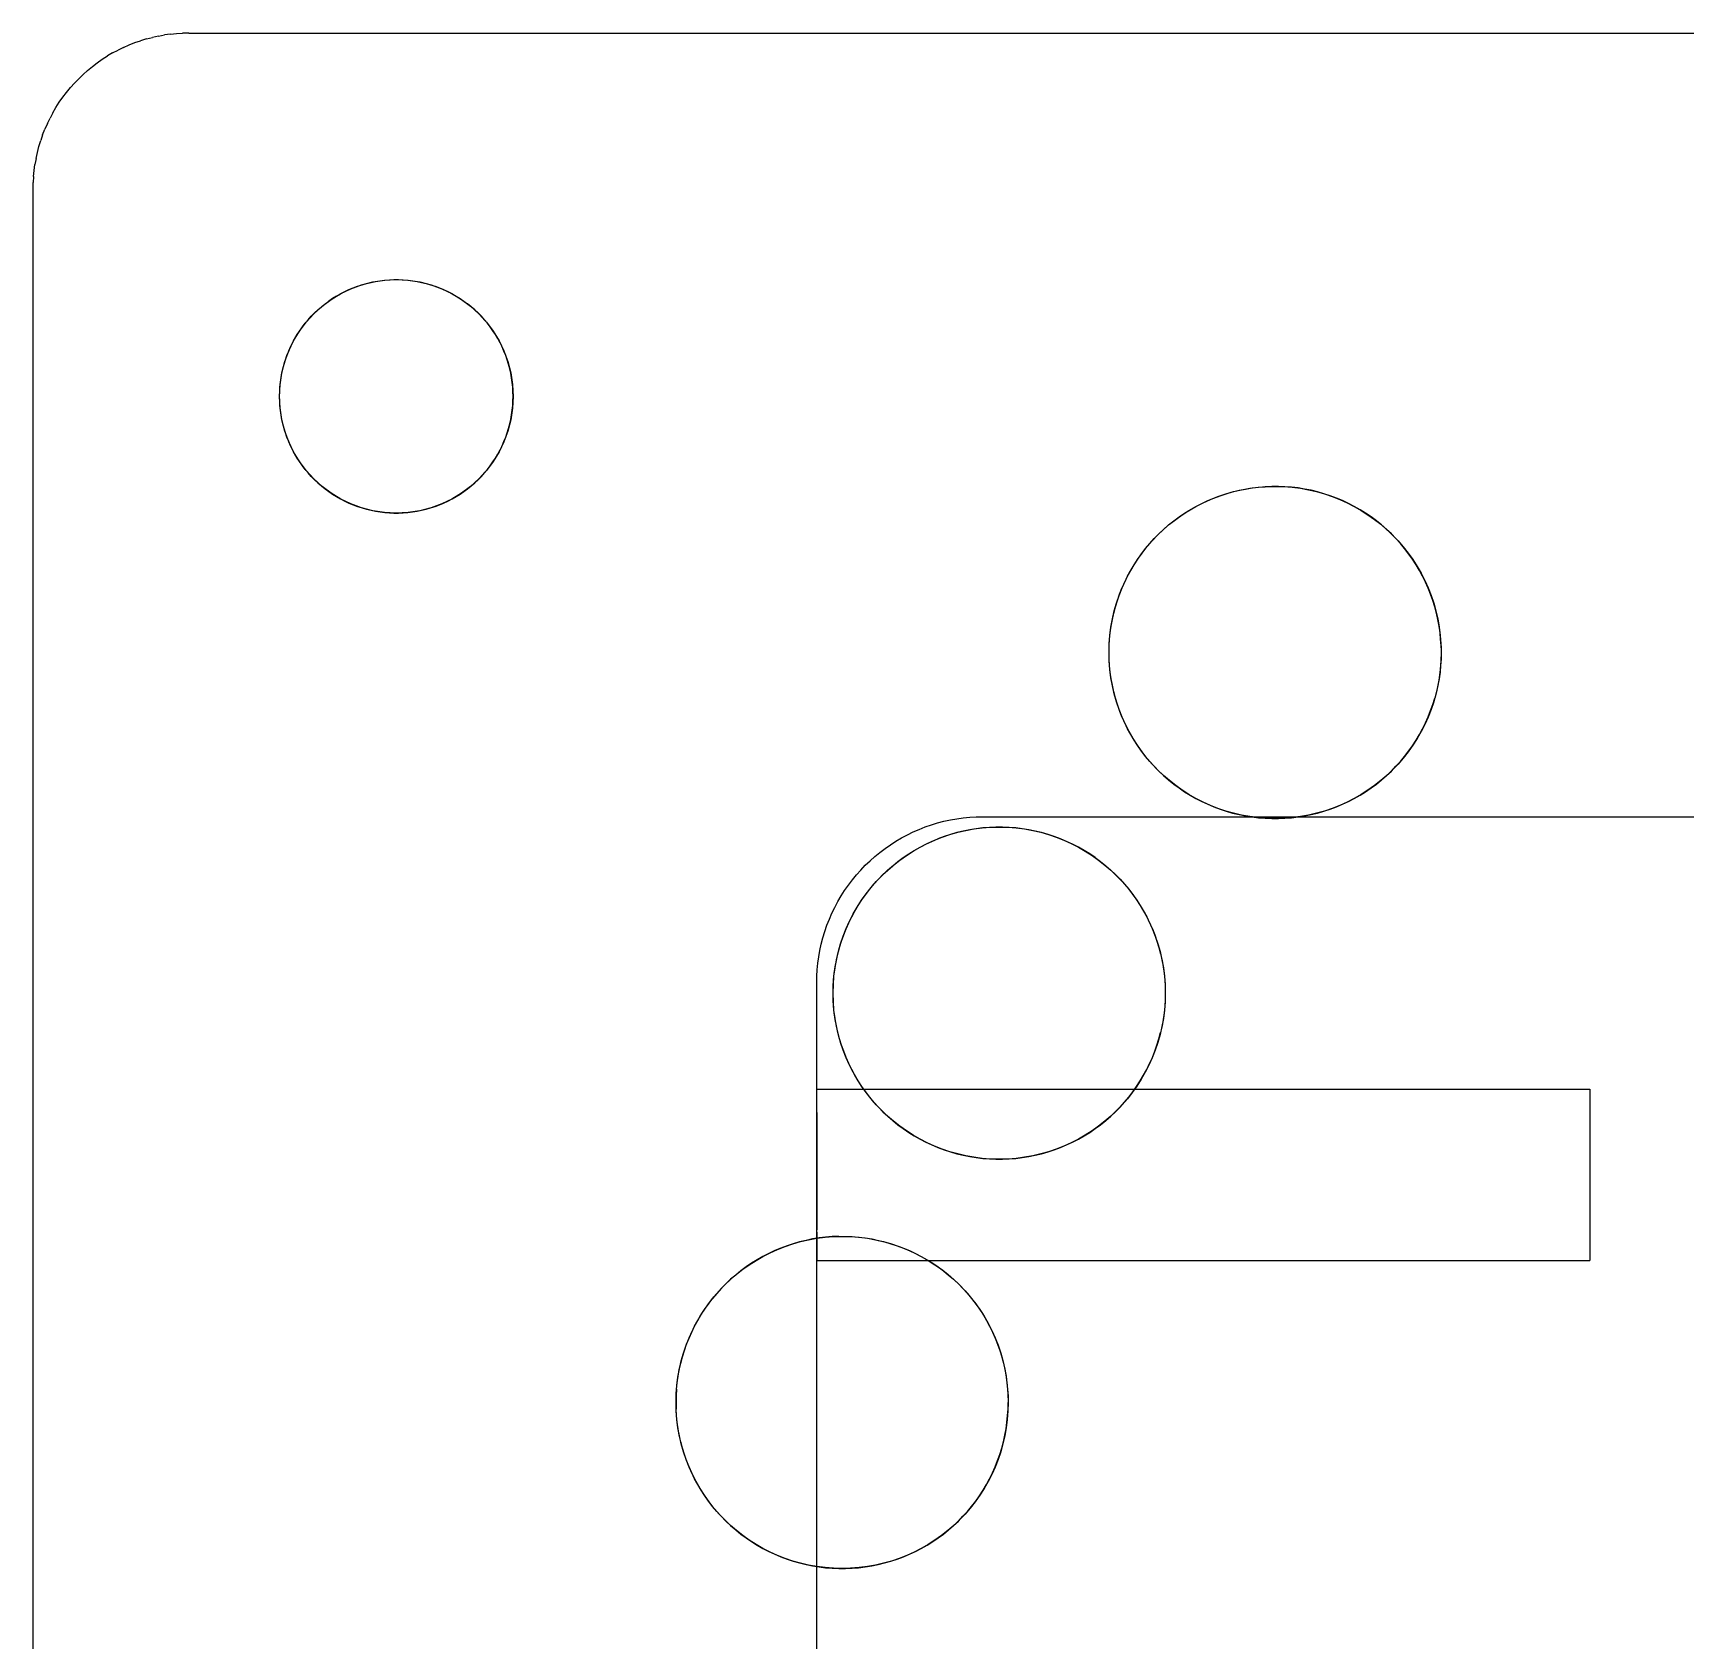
# Model space of a CAD drawing. Header units: millimetres. Extents: x -50 to 192, y -197 to 32.
# Drawn here: x -42 to -10.15, y 1.02 to 32 of the extents above; entities that cross this region are included whole.
import ezdxf

# ---------------------------------------------------------------- set-up
doc = ezdxf.new("R2010")
doc.units = ezdxf.units.MM
doc.layers.add('TOP_XY', color=7, linetype='Continuous')

msp = doc.modelspace()

# ---------------------------------------------------------------- linework, layer by layer
for centre, radius in [((-35, 25), 2.25), ((-18.067, 20.065), 3.2), ((-23.383, 13.5), 3.2), ((-26.41, 5.614), 3.2)]:
    msp.add_circle(centre, radius)
at = {"layer": 'TOP_XY'}
for p, q in [((-40.038, 31.815), (-39.927, 31.853)), ((-39.814, 31.887), (-39.927, 31.853)), ((-39.814, 31.887), (-39.7, 31.917)), ((-39.585, 31.942), (-39.7, 31.917)), ((-39.585, 31.942), (-39.469, 31.963)), ((-39.353, 31.979), (-39.469, 31.963)), ((-39.353, 31.979), (-39.235, 31.991)), ((-39.235, 31.991), (-39.118, 31.998)), ((-39, 32), (-39.118, 31.998)), ((-39, 32), (39, 32)), ((-40.667, 31.494), (-40.567, 31.558)), ((-40.466, 31.617), (-40.567, 31.558)), ((-40.466, 31.617), (-40.362, 31.673)), ((-40.256, 31.724), (-40.362, 31.673)), ((-40.256, 31.724), (-40.148, 31.772)), ((-40.148, 31.772), (-40.038, 31.815)), ((-40.948, 31.281), (-41.036, 31.203)), ((-40.948, 31.281), (-40.857, 31.356)), ((-40.857, 31.356), (-40.763, 31.427)), ((-40.763, 31.427), (-40.667, 31.494)), ((-41.356, 30.857), (-41.281, 30.948)), ((-41.203, 31.036), (-41.281, 30.948)), ((-41.203, 31.036), (-41.121, 31.121)), ((-41.121, 31.121), (-41.036, 31.203)), ((-41.558, 30.567), (-41.494, 30.667)), ((-41.494, 30.667), (-41.427, 30.763)), ((-41.427, 30.763), (-41.356, 30.857)), ((-41.724, 30.256), (-41.673, 30.362)), ((-41.617, 30.466), (-41.673, 30.362)), ((-41.617, 30.466), (-41.558, 30.567)), ((-41.815, 30.038), (-41.853, 29.927)), ((-41.815, 30.038), (-41.772, 30.148)), ((-41.724, 30.256), (-41.772, 30.148)), ((-41.942, 29.585), (-41.917, 29.7)), ((-41.917, 29.7), (-41.887, 29.814)), ((-41.887, 29.814), (-41.853, 29.927)), ((-41.991, 29.235), (-41.979, 29.353)), ((-41.979, 29.353), (-41.963, 29.469)), ((-41.942, 29.585), (-41.963, 29.469)), ((-42, 29), (-41.998, 29.118)), ((-42, -29), (-42, 29)), ((-41.991, 29.235), (-41.998, 29.118)), ((-35.912, 27.057), (-35.83, 27.091)), ((-35.83, 27.091), (-35.746, 27.123)), ((-35.746, 27.123), (-35.661, 27.151)), ((-35.661, 27.151), (-35.575, 27.175)), ((-35.575, 27.175), (-35.488, 27.196)), ((-35.488, 27.196), (-35.4, 27.214)), ((-35.4, 27.214), (-35.312, 27.228)), ((-35.312, 27.228), (-35.223, 27.239)), ((-35.223, 27.239), (-35.134, 27.246)), ((-35.134, 27.246), (-35.045, 27.25)), ((-35.045, 27.25), (-34.955, 27.25)), ((-34.955, 27.25), (-34.866, 27.246)), ((-34.866, 27.246), (-34.777, 27.239)), ((-34.777, 27.239), (-34.688, 27.228)), ((-34.688, 27.228), (-34.6, 27.214)), ((-34.6, 27.214), (-34.512, 27.196)), ((-34.512, 27.196), (-34.425, 27.175)), ((-34.425, 27.175), (-34.339, 27.151)), ((-34.339, 27.151), (-34.254, 27.123)), ((-34.254, 27.123), (-34.17, 27.091)), ((-34.17, 27.091), (-34.088, 27.057)), ((-36.442, 26.727), (-36.373, 26.783)), ((-36.373, 26.783), (-36.301, 26.836)), ((-36.227, 26.886), (-36.301, 26.836)), ((-36.151, 26.933), (-36.227, 26.886)), ((-36.151, 26.933), (-36.073, 26.978)), ((-36.073, 26.978), (-35.993, 27.019)), ((-35.993, 27.019), (-35.912, 27.057)), ((-34.088, 27.057), (-34.007, 27.019)), ((-34.007, 27.019), (-33.927, 26.978)), ((-33.927, 26.978), (-33.849, 26.933)), ((-33.849, 26.933), (-33.773, 26.886)), ((-33.773, 26.886), (-33.699, 26.836)), ((-33.699, 26.836), (-33.627, 26.783)), ((-33.558, 26.727), (-33.627, 26.783)), ((-36.755, 26.408), (-36.698, 26.477)), ((-36.698, 26.477), (-36.638, 26.543)), ((-36.638, 26.543), (-36.575, 26.607)), ((-36.575, 26.607), (-36.51, 26.668)), ((-36.51, 26.668), (-36.442, 26.727)), ((-33.49, 26.668), (-33.558, 26.727)), ((-33.425, 26.607), (-33.49, 26.668)), ((-33.362, 26.543), (-33.425, 26.607)), ((-33.302, 26.477), (-33.362, 26.543)), ((-33.245, 26.408), (-33.302, 26.477)), ((-36.956, 26.112), (-36.91, 26.189)), ((-36.91, 26.189), (-36.861, 26.264)), ((-36.861, 26.264), (-36.81, 26.337)), ((-36.81, 26.337), (-36.755, 26.408)), ((-33.19, 26.337), (-33.245, 26.408)), ((-33.139, 26.264), (-33.19, 26.337)), ((-33.09, 26.189), (-33.139, 26.264)), ((-33.044, 26.112), (-33.09, 26.189)), ((-37.107, 25.788), (-37.074, 25.871)), ((-37.074, 25.871), (-37.038, 25.953)), ((-37.038, 25.953), (-36.999, 26.033)), ((-36.999, 26.033), (-36.956, 26.112)), ((-33.001, 26.033), (-33.044, 26.112)), ((-32.962, 25.953), (-33.001, 26.033)), ((-32.926, 25.871), (-32.962, 25.953)), ((-32.893, 25.788), (-32.926, 25.871)), ((-37.206, 25.444), (-37.186, 25.532)), ((-37.186, 25.532), (-37.163, 25.618)), ((-37.163, 25.618), (-37.137, 25.704)), ((-37.137, 25.704), (-37.107, 25.788)), ((-32.863, 25.704), (-32.893, 25.788)), ((-32.837, 25.618), (-32.863, 25.704)), ((-32.814, 25.532), (-32.837, 25.618)), ((-32.794, 25.444), (-32.814, 25.532)), ((-37.248, 25.089), (-37.243, 25.179)), ((-37.243, 25.179), (-37.234, 25.268)), ((-37.234, 25.268), (-37.222, 25.356)), ((-37.222, 25.356), (-37.206, 25.444)), ((-32.778, 25.356), (-32.794, 25.444)), ((-32.766, 25.268), (-32.778, 25.356)), ((-32.757, 25.179), (-32.766, 25.268)), ((-32.752, 25.089), (-32.757, 25.179)), ((-37.25, 25), (-37.248, 25.089)), ((-37.248, 24.911), (-37.25, 25)), ((-37.243, 24.821), (-37.248, 24.911)), ((-32.757, 24.821), (-32.752, 24.911)), ((-32.75, 25), (-32.752, 25.089)), ((-32.752, 24.911), (-32.75, 25)), ((-37.234, 24.732), (-37.243, 24.821)), ((-37.222, 24.644), (-37.234, 24.732)), ((-37.206, 24.556), (-37.222, 24.644)), ((-37.186, 24.468), (-37.206, 24.556)), ((-32.814, 24.468), (-32.794, 24.556)), ((-32.794, 24.556), (-32.778, 24.644)), ((-32.778, 24.644), (-32.766, 24.732)), ((-32.766, 24.732), (-32.757, 24.821)), ((-37.163, 24.382), (-37.186, 24.468)), ((-37.137, 24.296), (-37.163, 24.382)), ((-37.107, 24.212), (-37.137, 24.296)), ((-37.074, 24.129), (-37.107, 24.212)), ((-32.926, 24.129), (-32.893, 24.212)), ((-32.893, 24.212), (-32.863, 24.296)), ((-32.863, 24.296), (-32.837, 24.382)), ((-32.837, 24.382), (-32.814, 24.468)), ((-37.038, 24.047), (-37.074, 24.129)), ((-36.999, 23.967), (-37.038, 24.047)), ((-36.956, 23.888), (-36.999, 23.967)), ((-36.91, 23.811), (-36.956, 23.888)), ((-33.09, 23.811), (-33.044, 23.888)), ((-33.044, 23.888), (-33.001, 23.967)), ((-33.001, 23.967), (-32.962, 24.047)), ((-32.962, 24.047), (-32.926, 24.129)), ((-36.861, 23.736), (-36.91, 23.811)), ((-36.81, 23.663), (-36.861, 23.736)), ((-36.755, 23.592), (-36.81, 23.663)), ((-36.698, 23.523), (-36.755, 23.592)), ((-33.302, 23.523), (-33.245, 23.592)), ((-33.245, 23.592), (-33.19, 23.663)), ((-33.19, 23.663), (-33.139, 23.736)), ((-33.139, 23.736), (-33.09, 23.811)), ((-36.638, 23.457), (-36.698, 23.523)), ((-36.575, 23.393), (-36.638, 23.457)), ((-36.575, 23.393), (-36.51, 23.332)), ((-36.51, 23.332), (-36.442, 23.273)), ((-36.442, 23.273), (-36.373, 23.217)), ((-33.627, 23.217), (-33.558, 23.273)), ((-33.558, 23.273), (-33.49, 23.332)), ((-33.49, 23.332), (-33.425, 23.393)), ((-33.425, 23.393), (-33.362, 23.457)), ((-33.362, 23.457), (-33.302, 23.523)), ((-18.384, 23.249), (-18.257, 23.259)), ((-18.13, 23.264), (-18.257, 23.259)), ((-18.003, 23.264), (-18.13, 23.264)), ((-17.876, 23.259), (-18.003, 23.264)), ((-17.749, 23.249), (-17.876, 23.259)), ((-36.373, 23.217), (-36.301, 23.164)), ((-36.301, 23.164), (-36.227, 23.114)), ((-36.227, 23.114), (-36.151, 23.067)), ((-36.151, 23.067), (-36.073, 23.022)), ((-36.073, 23.022), (-35.993, 22.981)), ((-35.993, 22.981), (-35.912, 22.943)), ((-35.912, 22.943), (-35.83, 22.909)), ((-34.17, 22.909), (-34.088, 22.943)), ((-34.088, 22.943), (-34.007, 22.981)), ((-34.007, 22.981), (-33.927, 23.022)), ((-33.927, 23.022), (-33.849, 23.067)), ((-33.849, 23.067), (-33.773, 23.114)), ((-33.773, 23.114), (-33.699, 23.164)), ((-33.699, 23.164), (-33.627, 23.217)), ((-19.593, 22.878), (-19.479, 22.936)), ((-19.479, 22.936), (-19.364, 22.99)), ((-19.364, 22.99), (-19.247, 23.039)), ((-19.247, 23.039), (-19.128, 23.084)), ((-19.128, 23.084), (-19.007, 23.124)), ((-19.007, 23.124), (-18.885, 23.159)), ((-18.885, 23.159), (-18.761, 23.189)), ((-18.761, 23.189), (-18.636, 23.214)), ((-18.636, 23.214), (-18.51, 23.234)), ((-18.51, 23.234), (-18.384, 23.249)), ((-17.623, 23.234), (-17.749, 23.249)), ((-17.497, 23.214), (-17.623, 23.234)), ((-17.372, 23.189), (-17.497, 23.214)), ((-17.249, 23.159), (-17.372, 23.189)), ((-17.126, 23.124), (-17.249, 23.159)), ((-17.005, 23.084), (-17.126, 23.124)), ((-16.886, 23.039), (-17.005, 23.084)), ((-16.769, 22.99), (-16.886, 23.039)), ((-16.654, 22.936), (-16.769, 22.99)), ((-16.541, 22.878), (-16.654, 22.936)), ((-35.83, 22.909), (-35.746, 22.877)), ((-35.746, 22.877), (-35.661, 22.849)), ((-35.661, 22.849), (-35.575, 22.825)), ((-35.575, 22.825), (-35.488, 22.804)), ((-35.488, 22.804), (-35.4, 22.786)), ((-35.4, 22.786), (-35.312, 22.772)), ((-35.312, 22.772), (-35.223, 22.761)), ((-35.223, 22.761), (-35.134, 22.754)), ((-35.134, 22.754), (-35.045, 22.75)), ((-35.045, 22.75), (-34.955, 22.75)), ((-34.955, 22.75), (-34.866, 22.754)), ((-34.866, 22.754), (-34.777, 22.761)), ((-34.777, 22.761), (-34.688, 22.772)), ((-34.688, 22.772), (-34.6, 22.786)), ((-34.6, 22.786), (-34.512, 22.804)), ((-34.512, 22.804), (-34.425, 22.825)), ((-34.425, 22.825), (-34.339, 22.849)), ((-34.339, 22.849), (-34.254, 22.877)), ((-34.254, 22.877), (-34.17, 22.909)), ((-20.019, 22.6), (-19.916, 22.676)), ((-19.916, 22.676), (-19.811, 22.747)), ((-19.811, 22.747), (-19.703, 22.815)), ((-19.703, 22.815), (-19.593, 22.878)), ((-16.43, 22.815), (-16.541, 22.878)), ((-16.322, 22.747), (-16.43, 22.815)), ((-16.217, 22.676), (-16.322, 22.747)), ((-16.114, 22.6), (-16.217, 22.676)), ((-20.396, 22.259), (-20.307, 22.35)), ((-20.307, 22.35), (-20.214, 22.437)), ((-20.214, 22.437), (-20.118, 22.521)), ((-20.118, 22.521), (-20.019, 22.6)), ((-16.015, 22.521), (-16.114, 22.6)), ((-15.919, 22.437), (-16.015, 22.521)), ((-15.826, 22.35), (-15.919, 22.437)), ((-15.737, 22.259), (-15.826, 22.35)), ((-20.64, 21.966), (-20.563, 22.067)), ((-20.563, 22.067), (-20.481, 22.165)), ((-20.481, 22.165), (-20.396, 22.259)), ((-15.652, 22.165), (-15.737, 22.259)), ((-15.57, 22.067), (-15.652, 22.165)), ((-15.493, 21.966), (-15.57, 22.067)), ((-20.848, 21.647), (-20.783, 21.756)), ((-20.783, 21.756), (-20.714, 21.863)), ((-20.714, 21.863), (-20.64, 21.966)), ((-15.419, 21.863), (-15.493, 21.966)), ((-15.35, 21.756), (-15.419, 21.863)), ((-15.285, 21.647), (-15.35, 21.756)), ((-21.017, 21.304), (-20.965, 21.42)), ((-20.965, 21.42), (-20.909, 21.535)), ((-20.909, 21.535), (-20.848, 21.647)), ((-15.224, 21.535), (-15.285, 21.647)), ((-15.168, 21.42), (-15.224, 21.535)), ((-15.116, 21.304), (-15.168, 21.42)), ((-21.143, 20.944), (-21.106, 21.066)), ((-21.106, 21.066), (-21.064, 21.186)), ((-21.064, 21.186), (-21.017, 21.304)), ((-15.069, 21.186), (-15.116, 21.304)), ((-15.027, 21.066), (-15.069, 21.186)), ((-14.99, 20.944), (-15.027, 21.066)), ((-21.203, 20.697), (-21.176, 20.821)), ((-21.176, 20.821), (-21.143, 20.944)), ((-14.957, 20.821), (-14.99, 20.944)), ((-14.93, 20.697), (-14.957, 20.821)), ((-21.256, 20.319), (-21.244, 20.446)), ((-21.244, 20.446), (-21.226, 20.572)), ((-21.226, 20.572), (-21.203, 20.697)), ((-14.907, 20.572), (-14.93, 20.697)), ((-14.889, 20.446), (-14.907, 20.572)), ((-14.877, 20.319), (-14.889, 20.446)), ((-21.267, 20.065), (-21.264, 20.192)), ((-21.264, 20.192), (-21.256, 20.319)), ((-14.869, 20.192), (-14.877, 20.319)), ((-14.869, 20.192), (-14.867, 20.065)), ((-21.264, 19.938), (-21.267, 20.065)), ((-21.256, 19.811), (-21.264, 19.938)), ((-21.244, 19.684), (-21.256, 19.811)), ((-14.877, 19.811), (-14.889, 19.684)), ((-14.869, 19.938), (-14.877, 19.811)), ((-14.867, 20.065), (-14.869, 19.938)), ((-21.226, 19.558), (-21.244, 19.684)), ((-21.203, 19.433), (-21.226, 19.558)), ((-21.176, 19.309), (-21.203, 19.433)), ((-14.93, 19.433), (-14.957, 19.309)), ((-14.907, 19.558), (-14.93, 19.433)), ((-14.889, 19.684), (-14.907, 19.558)), ((-21.143, 19.186), (-21.176, 19.309)), ((-21.106, 19.064), (-21.143, 19.186)), ((-15.027, 19.064), (-14.99, 19.186)), ((-14.957, 19.309), (-14.99, 19.186)), ((-21.064, 18.944), (-21.106, 19.064)), ((-21.017, 18.826), (-21.064, 18.944)), ((-20.965, 18.709), (-21.017, 18.826)), ((-15.168, 18.709), (-15.116, 18.826)), ((-15.116, 18.826), (-15.069, 18.944)), ((-15.069, 18.944), (-15.027, 19.064)), ((-20.909, 18.595), (-20.965, 18.709)), ((-20.848, 18.483), (-20.909, 18.595)), ((-20.783, 18.374), (-20.848, 18.483)), ((-15.35, 18.374), (-15.285, 18.483)), ((-15.285, 18.483), (-15.224, 18.595)), ((-15.224, 18.595), (-15.168, 18.709)), ((-20.714, 18.267), (-20.783, 18.374)), ((-20.64, 18.163), (-20.714, 18.267)), ((-20.563, 18.063), (-20.64, 18.163)), ((-15.57, 18.063), (-15.493, 18.163)), ((-15.493, 18.163), (-15.419, 18.267)), ((-15.419, 18.267), (-15.35, 18.374)), ((-20.481, 17.965), (-20.563, 18.063)), ((-20.396, 17.871), (-20.481, 17.965)), ((-20.307, 17.78), (-20.396, 17.871)), ((-15.826, 17.78), (-15.737, 17.871)), ((-15.737, 17.871), (-15.652, 17.965)), ((-15.652, 17.965), (-15.57, 18.063)), ((-20.307, 17.78), (-20.214, 17.693)), ((-20.214, 17.693), (-20.118, 17.609)), ((-20.118, 17.609), (-20.019, 17.529)), ((-20.019, 17.529), (-19.916, 17.454)), ((-16.217, 17.454), (-16.114, 17.529)), ((-16.114, 17.529), (-16.015, 17.609)), ((-16.015, 17.609), (-15.919, 17.693)), ((-15.919, 17.693), (-15.826, 17.78)), ((-19.916, 17.454), (-19.811, 17.382)), ((-19.811, 17.382), (-19.703, 17.315)), ((-19.703, 17.315), (-19.593, 17.252)), ((-19.593, 17.252), (-19.479, 17.194)), ((-16.654, 17.194), (-16.541, 17.252)), ((-16.541, 17.252), (-16.43, 17.315)), ((-16.43, 17.315), (-16.322, 17.382)), ((-16.322, 17.382), (-16.217, 17.454)), ((-24.076, 16.878), (-23.951, 16.89)), ((-23.951, 16.89), (-23.826, 16.898)), ((-23.826, 16.898), (-23.7, 16.9)), ((-23.7, 16.9), (23.7, 16.9)), ((-19.479, 17.194), (-19.364, 17.14)), ((-19.364, 17.14), (-19.247, 17.091)), ((-19.247, 17.091), (-19.128, 17.046)), ((-19.128, 17.046), (-19.007, 17.006)), ((-19.007, 17.006), (-18.885, 16.971)), ((-18.885, 16.971), (-18.761, 16.941)), ((-18.761, 16.941), (-18.636, 16.916)), ((-18.636, 16.916), (-18.51, 16.896)), ((-18.51, 16.896), (-18.384, 16.881)), ((-18.384, 16.881), (-18.257, 16.871)), ((-17.876, 16.871), (-17.749, 16.881)), ((-17.749, 16.881), (-17.623, 16.896)), ((-17.623, 16.896), (-17.497, 16.916)), ((-17.497, 16.916), (-17.372, 16.941)), ((-17.372, 16.941), (-17.249, 16.971)), ((-17.249, 16.971), (-17.126, 17.006)), ((-17.126, 17.006), (-17.005, 17.046)), ((-17.005, 17.046), (-16.886, 17.091)), ((-16.886, 17.091), (-16.769, 17.14)), ((-16.769, 17.14), (-16.654, 17.194)), ((-25.153, 16.551), (-25.04, 16.606)), ((-25.04, 16.606), (-24.925, 16.656)), ((-24.925, 16.656), (-24.808, 16.702)), ((-24.808, 16.702), (-24.689, 16.743)), ((-24.689, 16.743), (-24.569, 16.78)), ((-24.569, 16.78), (-24.447, 16.812)), ((-24.447, 16.812), (-24.324, 16.839)), ((-24.324, 16.839), (-24.201, 16.861)), ((-24.201, 16.594), (-24.323, 16.559)), ((-24.201, 16.861), (-24.076, 16.878)), ((-24.077, 16.624), (-24.201, 16.594)), ((-23.952, 16.649), (-24.077, 16.624)), ((-23.827, 16.669), (-23.952, 16.649)), ((-23.7, 16.684), (-23.827, 16.669)), ((-23.573, 16.694), (-23.7, 16.684)), ((-23.446, 16.699), (-23.573, 16.694)), ((-23.319, 16.699), (-23.446, 16.699)), ((-23.192, 16.694), (-23.319, 16.699)), ((-23.065, 16.684), (-23.192, 16.694)), ((-22.939, 16.669), (-23.065, 16.684)), ((-22.813, 16.649), (-22.939, 16.669)), ((-22.688, 16.624), (-22.813, 16.649)), ((-22.565, 16.594), (-22.688, 16.624)), ((-22.442, 16.559), (-22.565, 16.594)), ((-18.257, 16.871), (-18.13, 16.866)), ((-18.13, 16.866), (-18.003, 16.866)), ((-18.003, 16.866), (-17.876, 16.871)), ((-25.681, 16.213), (-25.581, 16.289)), ((-25.581, 16.289), (-25.478, 16.361)), ((-25.478, 16.361), (-25.372, 16.428)), ((-25.372, 16.428), (-25.264, 16.492)), ((-25.264, 16.492), (-25.153, 16.551)), ((-25.127, 16.183), (-25.019, 16.25)), ((-25.019, 16.25), (-24.909, 16.313)), ((-24.909, 16.313), (-24.796, 16.371)), ((-24.796, 16.371), (-24.68, 16.425)), ((-24.68, 16.425), (-24.563, 16.474)), ((-24.444, 16.519), (-24.563, 16.474)), ((-24.323, 16.559), (-24.444, 16.519)), ((-22.322, 16.519), (-22.442, 16.559)), ((-22.202, 16.474), (-22.322, 16.519)), ((-22.085, 16.425), (-22.202, 16.474)), ((-21.97, 16.371), (-22.085, 16.425)), ((-21.857, 16.313), (-21.97, 16.371)), ((-21.746, 16.25), (-21.857, 16.313)), ((-21.638, 16.183), (-21.746, 16.25)), ((-26.05, 15.872), (-25.963, 15.963)), ((-25.963, 15.963), (-25.872, 16.05)), ((-25.872, 16.05), (-25.778, 16.133)), ((-25.778, 16.133), (-25.681, 16.213)), ((-25.53, 15.872), (-25.434, 15.956)), ((-25.434, 15.956), (-25.335, 16.035)), ((-25.335, 16.035), (-25.233, 16.111)), ((-25.233, 16.111), (-25.127, 16.183)), ((-21.533, 16.111), (-21.638, 16.183)), ((-21.533, 16.111), (-21.43, 16.035)), ((-21.43, 16.035), (-21.331, 15.956)), ((-21.331, 15.956), (-21.235, 15.872)), ((-26.289, 15.581), (-26.213, 15.681)), ((-26.213, 15.681), (-26.133, 15.778)), ((-26.133, 15.778), (-26.05, 15.872)), ((-25.797, 15.6), (-25.712, 15.694)), ((-25.712, 15.694), (-25.623, 15.785)), ((-25.623, 15.785), (-25.53, 15.872)), ((-21.235, 15.872), (-21.143, 15.785)), ((-21.143, 15.785), (-21.053, 15.694)), ((-21.053, 15.694), (-20.968, 15.6)), ((-26.492, 15.264), (-26.428, 15.372)), ((-26.428, 15.372), (-26.361, 15.478)), ((-26.361, 15.478), (-26.289, 15.581)), ((-26.099, 15.191), (-26.03, 15.298)), ((-26.03, 15.298), (-25.956, 15.401)), ((-25.956, 15.401), (-25.879, 15.502)), ((-25.879, 15.502), (-25.797, 15.6)), ((-20.968, 15.6), (-20.887, 15.502)), ((-20.887, 15.502), (-20.809, 15.401)), ((-20.809, 15.401), (-20.735, 15.298)), ((-20.735, 15.298), (-20.666, 15.191)), ((-26.656, 14.925), (-26.606, 15.04)), ((-26.606, 15.04), (-26.551, 15.153)), ((-26.551, 15.153), (-26.492, 15.264)), ((-26.281, 14.856), (-26.225, 14.97)), ((-26.225, 14.97), (-26.165, 15.082)), ((-26.165, 15.082), (-26.099, 15.191)), ((-20.666, 15.191), (-20.601, 15.082)), ((-20.601, 15.082), (-20.54, 14.97)), ((-20.54, 14.97), (-20.484, 14.856)), ((-26.78, 14.569), (-26.743, 14.689)), ((-26.743, 14.689), (-26.702, 14.808)), ((-26.702, 14.808), (-26.656, 14.925)), ((-26.38, 14.621), (-26.333, 14.739)), ((-26.333, 14.739), (-26.281, 14.856)), ((-20.484, 14.856), (-20.432, 14.739)), ((-20.432, 14.739), (-20.385, 14.621)), ((-26.839, 14.324), (-26.812, 14.447)), ((-26.812, 14.447), (-26.78, 14.569)), ((-26.492, 14.256), (-26.46, 14.379)), ((-26.46, 14.379), (-26.422, 14.501)), ((-26.422, 14.501), (-26.38, 14.621)), ((-20.385, 14.621), (-20.343, 14.501)), ((-20.343, 14.501), (-20.306, 14.379)), ((-20.306, 14.379), (-20.273, 14.256)), ((-26.89, 13.951), (-26.878, 14.076)), ((-26.878, 14.076), (-26.861, 14.201)), ((-26.861, 14.201), (-26.839, 14.324)), ((-26.542, 14.007), (-26.52, 14.132)), ((-26.52, 14.132), (-26.492, 14.256)), ((-20.273, 14.256), (-20.246, 14.132)), ((-20.246, 14.132), (-20.223, 14.007)), ((-26.9, 13.7), (-26.898, 13.826)), ((-26.9, -13.7), (-26.9, 13.7)), ((-26.898, 13.826), (-26.89, 13.951)), ((-26.58, 13.627), (-26.573, 13.754)), ((-26.573, 13.754), (-26.56, 13.881)), ((-26.56, 13.881), (-26.542, 14.007)), ((-20.223, 14.007), (-20.205, 13.881)), ((-20.205, 13.881), (-20.193, 13.754)), ((-20.193, 13.754), (-20.185, 13.627)), ((-26.583, 13.5), (-26.58, 13.627)), ((-26.58, 13.373), (-26.583, 13.5)), ((-20.185, 13.627), (-20.183, 13.5)), ((-20.183, 13.5), (-20.185, 13.373)), ((-26.573, 13.246), (-26.58, 13.373)), ((-26.56, 13.119), (-26.573, 13.246)), ((-26.542, 12.993), (-26.56, 13.119)), ((-20.205, 13.119), (-20.223, 12.993)), ((-20.193, 13.246), (-20.205, 13.119)), ((-20.185, 13.373), (-20.193, 13.246)), ((-26.52, 12.868), (-26.542, 12.993)), ((-26.492, 12.744), (-26.52, 12.868)), ((-26.46, 12.621), (-26.492, 12.744)), ((-20.306, 12.621), (-20.273, 12.744)), ((-20.246, 12.868), (-20.273, 12.744)), ((-20.223, 12.993), (-20.246, 12.868)), ((-26.422, 12.499), (-26.46, 12.621)), ((-26.38, 12.379), (-26.422, 12.499)), ((-20.385, 12.379), (-20.343, 12.499)), ((-20.343, 12.499), (-20.306, 12.621)), ((-26.333, 12.261), (-26.38, 12.379)), ((-26.281, 12.144), (-26.333, 12.261)), ((-26.225, 12.03), (-26.281, 12.144)), ((-20.54, 12.03), (-20.484, 12.144)), ((-20.484, 12.144), (-20.432, 12.261)), ((-20.432, 12.261), (-20.385, 12.379)), ((-26.165, 11.918), (-26.225, 12.03)), ((-26.099, 11.809), (-26.165, 11.918)), ((-26.03, 11.702), (-26.099, 11.809)), ((-20.735, 11.702), (-20.666, 11.809)), ((-20.666, 11.809), (-20.601, 11.918)), ((-20.601, 11.918), (-20.54, 12.03)), ((-26.9, 11.649), (-26.9, 11.65)), ((-26.9, 11.65), (-12, 11.65)), ((-26.9, 11.645), (-26.9, 11.649)), ((-26.9, 11.638), (-26.9, 11.645)), ((-26.9, 11.629), (-26.9, 11.638)), ((-26.9, 11.617), (-26.9, 11.629)), ((-26.9, 11.603), (-26.9, 11.617)), ((-26.9, 11.586), (-26.9, 11.603)), ((-26.9, 11.567), (-26.9, 11.586)), ((-26.9, 11.545), (-26.9, 11.567)), ((-26.9, 11.521), (-26.9, 11.545)), ((-26.9, 11.495), (-26.9, 11.521)), ((-26.9, 11.466), (-26.9, 11.495)), ((-25.956, 11.599), (-26.03, 11.702)), ((-25.879, 11.498), (-25.956, 11.599)), ((-25.797, 11.4), (-25.879, 11.498)), ((-20.968, 11.4), (-20.887, 11.498)), ((-20.887, 11.498), (-20.809, 11.599)), ((-20.809, 11.599), (-20.735, 11.702)), ((-12, 11.65), (-12, 11.649)), ((-12, 11.649), (-12, 11.645)), ((-12, 11.645), (-12, 11.638)), ((-12, 11.638), (-12, 11.629)), ((-12, 11.629), (-12, 11.617)), ((-12, 11.617), (-12, 11.603)), ((-12, 11.603), (-12, 11.586)), ((-12, 11.586), (-12, 11.567)), ((-12, 11.567), (-12, 11.545)), ((-12, 11.545), (-12, 11.521)), ((-12, 11.521), (-12, 11.495)), ((-12, 11.495), (-12, 11.466)), ((-26.9, 11.434), (-26.9, 11.466)), ((-26.9, 11.401), (-26.9, 11.434)), ((-26.9, 11.365), (-26.9, 11.401)), ((-26.9, 11.327), (-26.9, 11.365)), ((-26.9, 11.287), (-26.9, 11.327)), ((-26.9, 11.245), (-26.9, 11.287)), ((-26.9, 11.201), (-26.9, 11.245)), ((-26.9, 11.201), (-26.9, 11.155)), ((-26.9, 11.155), (-26.9, 11.107)), ((-25.712, 11.306), (-25.797, 11.4)), ((-25.623, 11.215), (-25.712, 11.306)), ((-25.623, 11.215), (-25.53, 11.128)), ((-21.235, 11.128), (-21.143, 11.215)), ((-21.143, 11.215), (-21.053, 11.306)), ((-21.053, 11.306), (-20.968, 11.4)), ((-12, 11.466), (-12, 11.434)), ((-12, 11.434), (-12, 11.401)), ((-12, 11.401), (-12, 11.365)), ((-12, 11.365), (-12, 11.327)), ((-12, 11.327), (-12, 11.287)), ((-12, 11.287), (-12, 11.245)), ((-12, 11.245), (-12, 11.201)), ((-12, 11.201), (-12, 11.155)), ((-12, 11.155), (-12, 11.107)), ((-26.9, 11.107), (-26.9, 11.058)), ((-26.9, 11.058), (-26.9, 11.007)), ((-26.9, 11.007), (-26.9, 10.954)), ((-26.9, 10.954), (-26.9, 10.9)), ((-26.9, 10.9), (-26.9, 10.844)), ((-26.9, 10.844), (-26.9, 10.787)), ((-25.53, 11.128), (-25.434, 11.044)), ((-25.434, 11.044), (-25.335, 10.965)), ((-25.335, 10.965), (-25.233, 10.889)), ((-25.233, 10.889), (-25.127, 10.817)), ((-21.638, 10.817), (-21.533, 10.889)), ((-21.533, 10.889), (-21.43, 10.965)), ((-21.43, 10.965), (-21.331, 11.044)), ((-21.331, 11.044), (-21.235, 11.128)), ((-12, 11.107), (-12, 11.058)), ((-12, 11.058), (-12, 11.007)), ((-12, 11.007), (-12, 10.954)), ((-12, 10.954), (-12, 10.9)), ((-12, 10.9), (-12, 10.844)), ((-12, 10.844), (-12, 10.787)), ((-26.9, 10.787), (-26.9, 10.729)), ((-26.9, 10.729), (-26.9, 10.669)), ((-26.9, 10.669), (-26.9, 10.609)), ((-26.9, 10.609), (-26.9, 10.547)), ((-26.9, 10.547), (-26.9, 10.485)), ((-25.127, 10.817), (-25.019, 10.75)), ((-25.019, 10.75), (-24.909, 10.687)), ((-24.909, 10.687), (-24.796, 10.629)), ((-24.796, 10.629), (-24.68, 10.575)), ((-24.68, 10.575), (-24.563, 10.526)), ((-24.563, 10.526), (-24.444, 10.481)), ((-22.322, 10.481), (-22.202, 10.526)), ((-22.202, 10.526), (-22.085, 10.575)), ((-22.085, 10.575), (-21.97, 10.629)), ((-21.97, 10.629), (-21.857, 10.687)), ((-21.857, 10.687), (-21.746, 10.75)), ((-21.746, 10.75), (-21.638, 10.817)), ((-12, 10.787), (-12, 10.729)), ((-12, 10.729), (-12, 10.669)), ((-12, 10.669), (-12, 10.609)), ((-12, 10.609), (-12, 10.547)), ((-12, 10.547), (-12, 10.485)), ((-26.9, 10.485), (-26.9, 10.422)), ((-26.9, 10.422), (-26.9, 10.358)), ((-26.9, 10.358), (-26.9, 10.294)), ((-26.9, 10.294), (-26.9, 10.229)), ((-26.9, 10.229), (-26.9, 10.164)), ((-24.444, 10.481), (-24.323, 10.441)), ((-24.323, 10.441), (-24.201, 10.406)), ((-24.201, 10.406), (-24.077, 10.376)), ((-24.077, 10.376), (-23.952, 10.351)), ((-23.952, 10.351), (-23.827, 10.331)), ((-23.827, 10.331), (-23.7, 10.316)), ((-23.7, 10.316), (-23.573, 10.306)), ((-23.573, 10.306), (-23.446, 10.301)), ((-23.446, 10.301), (-23.319, 10.301)), ((-23.319, 10.301), (-23.192, 10.306)), ((-23.192, 10.306), (-23.065, 10.316)), ((-23.065, 10.316), (-22.939, 10.331)), ((-22.939, 10.331), (-22.813, 10.351)), ((-22.813, 10.351), (-22.688, 10.376)), ((-22.688, 10.376), (-22.565, 10.406)), ((-22.565, 10.406), (-22.442, 10.441)), ((-22.442, 10.441), (-22.322, 10.481)), ((-12, 10.485), (-12, 10.422)), ((-12, 10.422), (-12, 10.358)), ((-12, 10.358), (-12, 10.294)), ((-12, 10.294), (-12, 10.229)), ((-12, 10.229), (-12, 10.164)), ((-26.9, 10.164), (-26.9, 10.098)), ((-26.9, 10.098), (-26.9, 10.033)), ((-26.9, 10.033), (-26.9, 9.967)), ((-26.9, 9.967), (-26.9, 9.902)), ((-26.9, 9.902), (-26.9, 9.836)), ((-12, 10.164), (-12, 10.098)), ((-12, 10.098), (-12, 10.033)), ((-12, 10.033), (-12, 9.967)), ((-12, 9.967), (-12, 9.902)), ((-12, 9.902), (-12, 9.836)), ((-26.9, 9.836), (-26.9, 9.771)), ((-26.9, 9.771), (-26.9, 9.706)), ((-26.9, 9.706), (-26.9, 9.642)), ((-26.9, 9.642), (-26.9, 9.578)), ((-26.9, 9.578), (-26.9, 9.515)), ((-12, 9.836), (-12, 9.771)), ((-12, 9.771), (-12, 9.706)), ((-12, 9.706), (-12, 9.642)), ((-12, 9.642), (-12, 9.578)), ((-12, 9.578), (-12, 9.515)), ((-26.9, 9.515), (-26.9, 9.453)), ((-26.9, 9.453), (-26.9, 9.391)), ((-26.9, 9.391), (-26.9, 9.331)), ((-26.9, 9.331), (-26.9, 9.271)), ((-26.9, 9.271), (-26.9, 9.213)), ((-12, 9.515), (-12, 9.453)), ((-12, 9.453), (-12, 9.391)), ((-12, 9.391), (-12, 9.331)), ((-12, 9.331), (-12, 9.271)), ((-12, 9.271), (-12, 9.213)), ((-26.9, 9.213), (-26.9, 9.156)), ((-26.9, 9.156), (-26.9, 9.1)), ((-26.9, 9.1), (-26.9, 9.046)), ((-26.9, 9.046), (-26.9, 8.993)), ((-26.9, 8.993), (-26.9, 8.942)), ((-26.9, 8.893), (-26.9, 8.942)), ((-12, 9.213), (-12, 9.156)), ((-12, 9.156), (-12, 9.1)), ((-12, 9.1), (-12, 9.046)), ((-12, 9.046), (-12, 8.993)), ((-12, 8.993), (-12, 8.942)), ((-12, 8.942), (-12, 8.893)), ((-27.471, 8.633), (-27.59, 8.588)), ((-27.35, 8.672), (-27.471, 8.633)), ((-27.228, 8.707), (-27.35, 8.672)), ((-27.104, 8.737), (-27.228, 8.707)), ((-26.98, 8.763), (-27.104, 8.737)), ((-26.854, 8.783), (-26.98, 8.763)), ((-26.9, 8.893), (-26.9, 8.845)), ((-26.9, 8.845), (-26.9, 8.799)), ((-26.9, 8.799), (-26.9, 8.755)), ((-26.9, 8.755), (-26.9, 8.713)), ((-26.9, 8.713), (-26.9, 8.673)), ((-26.9, 8.673), (-26.9, 8.635)), ((-26.9, 8.635), (-26.9, 8.599)), ((-26.728, 8.798), (-26.854, 8.783)), ((-26.601, 8.808), (-26.728, 8.798)), ((-26.474, 8.813), (-26.601, 8.808)), ((-26.474, 8.813), (-26.346, 8.813)), ((-26.346, 8.813), (-26.219, 8.808)), ((-26.219, 8.808), (-26.092, 8.798)), ((-26.092, 8.798), (-25.966, 8.783)), ((-25.966, 8.783), (-25.84, 8.763)), ((-25.84, 8.763), (-25.716, 8.737)), ((-25.716, 8.737), (-25.592, 8.707)), ((-25.592, 8.707), (-25.47, 8.672)), ((-25.47, 8.672), (-25.349, 8.633)), ((-25.349, 8.633), (-25.23, 8.588)), ((-12, 8.893), (-12, 8.845)), ((-12, 8.845), (-12, 8.799)), ((-12, 8.799), (-12, 8.755)), ((-12, 8.755), (-12, 8.713)), ((-12, 8.713), (-12, 8.673)), ((-12, 8.673), (-12, 8.635)), ((-12, 8.635), (-12, 8.599)), ((-28.155, 8.296), (-28.26, 8.225)), ((-28.047, 8.363), (-28.155, 8.296)), ((-27.936, 8.426), (-28.047, 8.363)), ((-27.823, 8.485), (-27.936, 8.426)), ((-27.708, 8.539), (-27.823, 8.485)), ((-27.59, 8.588), (-27.708, 8.539)), ((-26.9, 8.599), (-26.9, 8.566)), ((-26.9, 8.566), (-26.9, 8.534)), ((-26.9, 8.534), (-26.9, 8.505)), ((-26.9, 8.505), (-26.9, 8.479)), ((-26.9, 8.479), (-26.9, 8.455)), ((-26.9, 8.455), (-26.9, 8.433)), ((-26.9, 8.433), (-26.9, 8.414)), ((-26.9, 8.414), (-26.9, 8.397)), ((-26.9, 8.397), (-26.9, 8.383)), ((-26.9, 8.383), (-26.9, 8.371)), ((-26.9, 8.371), (-26.9, 8.362)), ((-26.9, 8.362), (-26.9, 8.355)), ((-26.9, 8.355), (-26.9, 8.351)), ((-26.9, 8.351), (-26.9, 8.35)), ((-26.9, 8.35), (-12, 8.35)), ((-25.23, 8.588), (-25.112, 8.539)), ((-25.112, 8.539), (-24.997, 8.485)), ((-24.997, 8.485), (-24.884, 8.426)), ((-24.884, 8.426), (-24.773, 8.363)), ((-24.773, 8.363), (-24.665, 8.296)), ((-24.665, 8.296), (-24.56, 8.225)), ((-12, 8.599), (-12, 8.566)), ((-12, 8.566), (-12, 8.534)), ((-12, 8.534), (-12, 8.505)), ((-12, 8.505), (-12, 8.479)), ((-12, 8.479), (-12, 8.455)), ((-12, 8.455), (-12, 8.433)), ((-12, 8.433), (-12, 8.414)), ((-12, 8.414), (-12, 8.397)), ((-12, 8.397), (-12, 8.383)), ((-12, 8.383), (-12, 8.371)), ((-12, 8.371), (-12, 8.362)), ((-12, 8.362), (-12, 8.355)), ((-12, 8.355), (-12, 8.351)), ((-12, 8.351), (-12, 8.35)), ((-28.558, 7.986), (-28.65, 7.899)), ((-28.461, 8.069), (-28.558, 7.986)), ((-28.362, 8.149), (-28.461, 8.069)), ((-28.26, 8.225), (-28.362, 8.149)), ((-24.56, 8.225), (-24.458, 8.149)), ((-24.458, 8.149), (-24.358, 8.069)), ((-24.358, 8.069), (-24.262, 7.986)), ((-24.262, 7.986), (-24.17, 7.899)), ((-28.825, 7.714), (-28.906, 7.616)), ((-28.739, 7.808), (-28.825, 7.714)), ((-28.65, 7.899), (-28.739, 7.808)), ((-24.17, 7.899), (-24.081, 7.808)), ((-24.081, 7.808), (-23.995, 7.714)), ((-23.995, 7.714), (-23.914, 7.616)), ((-29.127, 7.305), (-29.057, 7.411)), ((-29.057, 7.411), (-28.984, 7.515)), ((-28.984, 7.515), (-28.906, 7.616)), ((-23.914, 7.616), (-23.836, 7.515)), ((-23.836, 7.515), (-23.763, 7.411)), ((-23.763, 7.411), (-23.693, 7.305)), ((-29.309, 6.969), (-29.252, 7.083)), ((-29.252, 7.083), (-29.192, 7.195)), ((-29.192, 7.195), (-29.127, 7.305)), ((-23.693, 7.305), (-23.628, 7.195)), ((-23.628, 7.195), (-23.567, 7.083)), ((-23.567, 7.083), (-23.511, 6.969)), ((-29.449, 6.615), (-29.407, 6.735)), ((-29.407, 6.735), (-29.36, 6.853)), ((-29.36, 6.853), (-29.309, 6.969)), ((-23.511, 6.969), (-23.46, 6.853)), ((-23.46, 6.853), (-23.413, 6.735)), ((-23.413, 6.735), (-23.371, 6.615)), ((-29.519, 6.37), (-29.487, 6.493)), ((-29.487, 6.493), (-29.449, 6.615)), ((-23.371, 6.615), (-23.333, 6.493)), ((-23.333, 6.493), (-23.301, 6.37)), ((-29.587, 5.994), (-29.57, 6.12)), ((-29.57, 6.12), (-29.547, 6.246)), ((-29.547, 6.246), (-29.519, 6.37)), ((-23.301, 6.37), (-23.273, 6.246)), ((-23.273, 6.246), (-23.25, 6.12)), ((-23.25, 6.12), (-23.233, 5.994)), ((-29.607, 5.741), (-29.61, 5.614)), ((-29.6, 5.868), (-29.607, 5.741)), ((-29.6, 5.868), (-29.587, 5.994)), ((-23.233, 5.994), (-23.22, 5.868)), ((-23.22, 5.868), (-23.213, 5.741)), ((-23.213, 5.741), (-23.21, 5.614)), ((-29.61, 5.614), (-29.607, 5.486)), ((-29.6, 5.359), (-29.607, 5.486)), ((-23.22, 5.359), (-23.213, 5.486)), ((-23.213, 5.486), (-23.21, 5.614)), ((-29.587, 5.233), (-29.6, 5.359)), ((-29.57, 5.107), (-29.587, 5.233)), ((-29.547, 4.982), (-29.57, 5.107)), ((-23.273, 4.982), (-23.25, 5.107)), ((-23.25, 5.107), (-23.233, 5.233)), ((-23.233, 5.233), (-23.22, 5.359)), ((-29.519, 4.857), (-29.547, 4.982)), ((-29.487, 4.734), (-29.519, 4.857)), ((-23.333, 4.734), (-23.301, 4.857)), ((-23.301, 4.857), (-23.273, 4.982)), ((-29.449, 4.613), (-29.487, 4.734)), ((-29.407, 4.493), (-29.449, 4.613)), ((-29.36, 4.374), (-29.407, 4.493)), ((-23.46, 4.374), (-23.413, 4.493)), ((-23.413, 4.493), (-23.371, 4.613)), ((-23.371, 4.613), (-23.333, 4.734)), ((-29.309, 4.258), (-29.36, 4.374)), ((-29.252, 4.144), (-29.309, 4.258)), ((-29.192, 4.032), (-29.252, 4.144)), ((-23.628, 4.032), (-23.567, 4.144)), ((-23.567, 4.144), (-23.511, 4.258)), ((-23.511, 4.258), (-23.46, 4.374)), ((-29.127, 3.923), (-29.192, 4.032)), ((-29.057, 3.816), (-29.127, 3.923)), ((-23.763, 3.816), (-23.693, 3.923)), ((-23.693, 3.923), (-23.628, 4.032)), ((-28.984, 3.712), (-29.057, 3.816)), ((-28.906, 3.611), (-28.984, 3.712)), ((-28.825, 3.514), (-28.906, 3.611)), ((-28.739, 3.419), (-28.825, 3.514)), ((-24.081, 3.419), (-23.995, 3.514)), ((-23.995, 3.514), (-23.914, 3.611)), ((-23.914, 3.611), (-23.836, 3.712)), ((-23.836, 3.712), (-23.763, 3.816)), ((-28.65, 3.328), (-28.739, 3.419)), ((-28.65, 3.328), (-28.558, 3.241)), ((-28.558, 3.241), (-28.461, 3.158)), ((-24.358, 3.158), (-24.262, 3.241)), ((-24.262, 3.241), (-24.17, 3.328)), ((-24.17, 3.328), (-24.081, 3.419)), ((-28.461, 3.158), (-28.362, 3.078)), ((-28.362, 3.078), (-28.26, 3.003)), ((-28.26, 3.003), (-28.155, 2.931)), ((-28.155, 2.931), (-28.047, 2.864)), ((-24.773, 2.864), (-24.665, 2.931)), ((-24.665, 2.931), (-24.56, 3.003)), ((-24.56, 3.003), (-24.458, 3.078)), ((-24.458, 3.078), (-24.358, 3.158)), ((-28.047, 2.864), (-27.936, 2.801)), ((-27.936, 2.801), (-27.823, 2.742)), ((-27.823, 2.742), (-27.708, 2.689)), ((-27.708, 2.689), (-27.59, 2.639)), ((-27.59, 2.639), (-27.471, 2.595)), ((-27.471, 2.595), (-27.35, 2.555)), ((-27.35, 2.555), (-27.228, 2.52)), ((-25.592, 2.52), (-25.47, 2.555)), ((-25.47, 2.555), (-25.349, 2.595)), ((-25.349, 2.595), (-25.23, 2.639)), ((-25.23, 2.639), (-25.112, 2.689)), ((-25.112, 2.689), (-24.997, 2.742)), ((-24.997, 2.742), (-24.884, 2.801)), ((-24.884, 2.801), (-24.773, 2.864)), ((-27.228, 2.52), (-27.104, 2.49)), ((-27.104, 2.49), (-26.98, 2.465)), ((-26.98, 2.465), (-26.854, 2.445)), ((-26.854, 2.445), (-26.728, 2.429)), ((-26.728, 2.429), (-26.601, 2.419)), ((-26.601, 2.419), (-26.474, 2.414)), ((-26.474, 2.414), (-26.346, 2.414)), ((-26.346, 2.414), (-26.219, 2.419)), ((-26.219, 2.419), (-26.092, 2.429)), ((-26.092, 2.429), (-25.966, 2.445)), ((-25.966, 2.445), (-25.84, 2.465)), ((-25.84, 2.465), (-25.716, 2.49)), ((-25.716, 2.49), (-25.592, 2.52))]:
    msp.add_line(p, q, dxfattribs=at)

doc.saveas('drawing.dxf')
